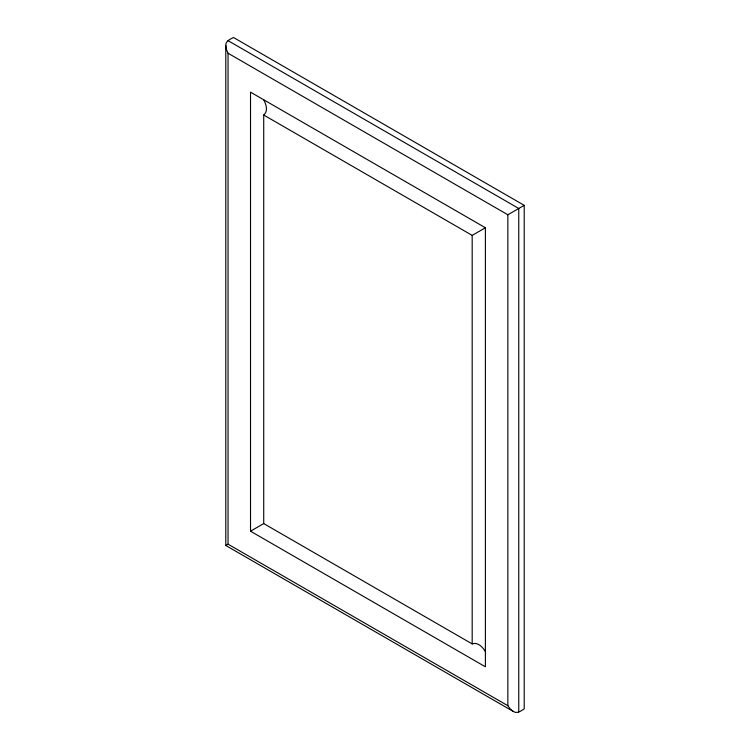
<?xml version="1.0" encoding="UTF-8"?>
<svg xmlns="http://www.w3.org/2000/svg" width="750" height="750" viewBox="0 0 750 750"><rect width="100%" height="100%" fill="white"/><g stroke="black" fill="none" stroke-linecap="round" stroke-linejoin="round"><path stroke-width="1.12" d="M225.787 45.638C225.328 41.062 230.222 39.206 233.503 37.5L524.212 205.341L524.212 708.862C521.091 710.85 517.031 714.15 513.309 711.469L225.787 545.475L225.787 45.638L226.378 49.378L228.047 53.231L228.047 544.172L226.059 545.325M250.519 531.197L485.391 666.797L485.391 227.756L250.519 92.156L250.519 531.197L263.719 523.575L263.719 115.022C268.397 111.272 266.137 104.222 263.719 99.778M263.719 115.022L472.181 235.378L485.391 227.756M228.047 53.231L507.853 214.781L524.212 205.341M263.719 523.575L472.181 643.922C477.769 641.747 482.747 647.241 485.391 651.553M228.047 40.65L518.756 208.481L518.756 712.003M228.047 544.172L507.853 705.712L510.356 709.087L513.309 711.469M507.853 214.781L507.853 705.712M472.181 235.378L472.181 643.922"/></g></svg>
